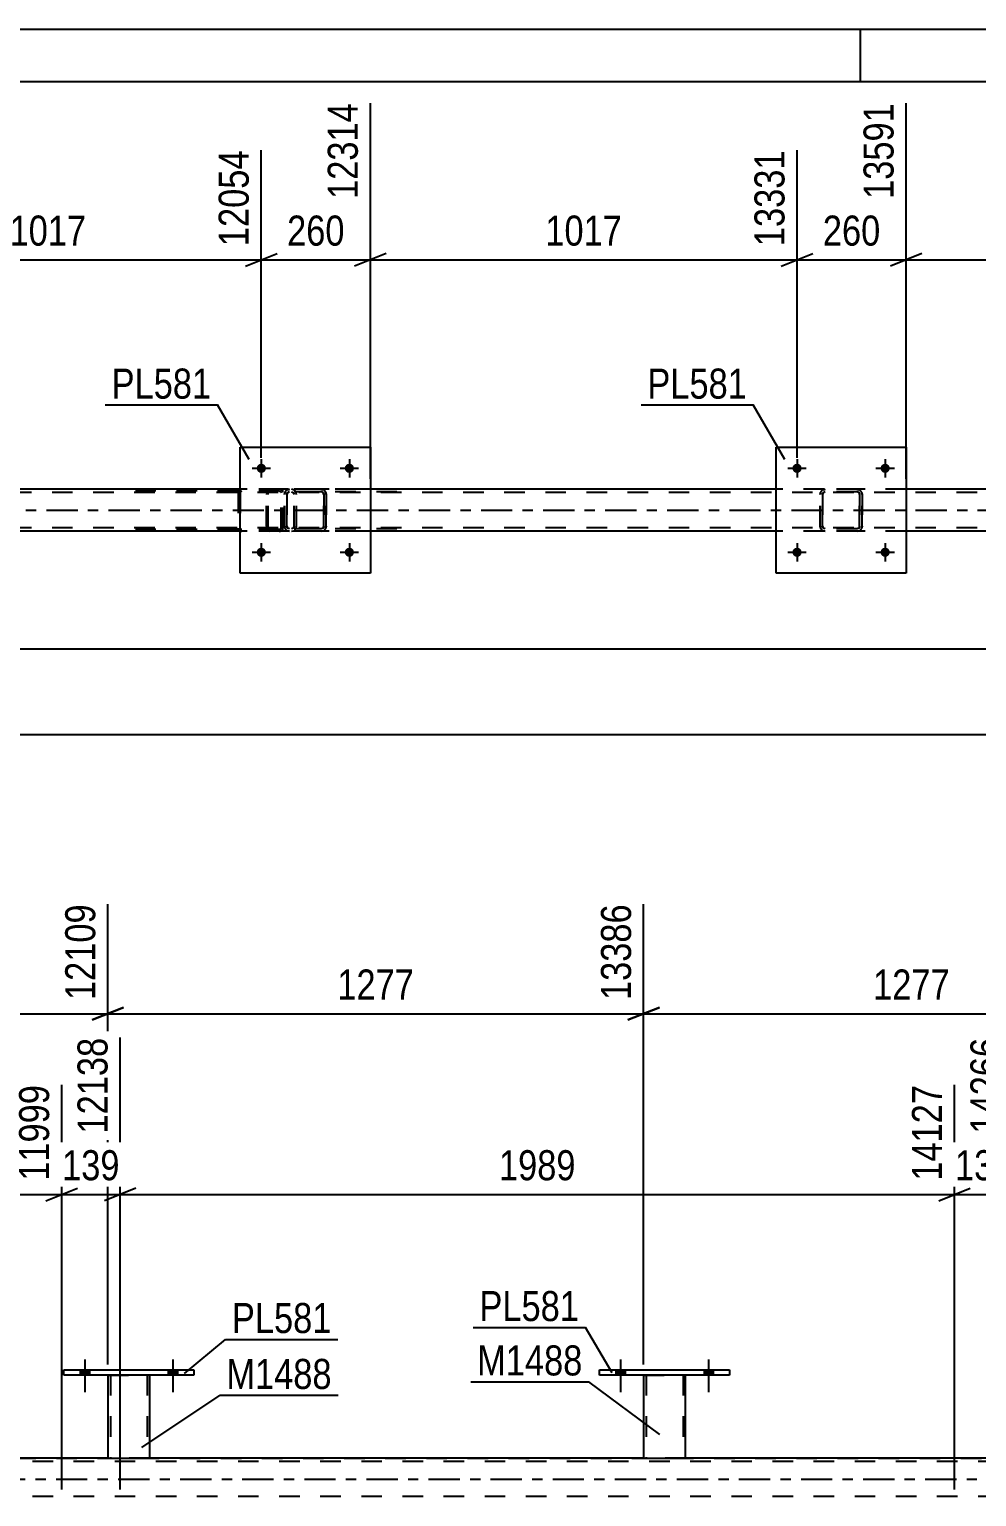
# Model space of a CAD drawing. Header units: millimetres. Extents: x 0 to 841, y 0 to 594.
# Drawn here: x 551.8 to 642.1, y 454.2 to 594 of the extents above; entities that cross this region are included whole.
import ezdxf

# ---------------------------------------------------------------- set-up
doc = ezdxf.new("R2010")
doc.units = ezdxf.units.MM
doc.linetypes.add('DXK_LINE_DOT2', pattern=[3.9198, 1.9599, -1.9599])
doc.linetypes.add('DXK_LINE_DOT3', pattern=[5.9187, 2.979, -0.9799, 0.9799, -0.9799])
doc.styles.add('Arial Narrow', font='ARIALN.TTF', dxfattribs={"height": 0.2})

# ---------------------------------------------------------------- blocks, each defined once
blk = doc.blocks.new('Unknown-814521909-1135')
at = {"color": 5, "linetype": 'Continuous'}
for p, q in [((841, 594), (0, 594)), ((631, 589), (631, 594)), ((836, 589), (5, 589))]:
    blk.add_line(p, q, dxfattribs=at)
blk = doc.blocks.new('Part-814521909-5015 - 4986')
at = {"color": 7, "linetype": 'DXK_LINE_DOT2'}
for p, q in [((755.79, 549.85), (91.73, 549.85)), ((584.27, 550.17), (571.87, 550.17)), ((635.35, 550.17), (622.95, 550.17)), ((755.79, 546.49), (91.73, 546.49)), ((584.27, 546.17), (571.87, 546.17)), ((635.35, 546.17), (622.95, 546.17))]:
    blk.add_line(p, q, dxfattribs=at)
at = {"color": 2, "linetype": 'Continuous'}
for p, q in [((571.87, 550.17), (533.19, 550.17)), ((622.95, 550.17), (584.27, 550.17)), ((674.03, 550.17), (635.35, 550.17)), ((571.87, 546.17), (533.19, 546.17)), ((622.95, 546.17), (584.27, 546.17)), ((674.03, 546.17), (635.35, 546.17))]:
    blk.add_line(p, q, dxfattribs=at)
at = {"color": 7, "linetype": 'DXK_LINE_DOT3'}
blk.add_line((91.73, 548.17), (755.79, 548.17), dxfattribs=at)
blk = doc.blocks.new('Bolt-814521909-5160 - 4986')
at = {"linetype": 'Continuous'}
for points in [[(625.39, 552.17, -1), (624.51, 552.17, -1)], [(633.79, 552.17, -1), (632.91, 552.17, -1)]]:
    blk.add_hatch(color=1, dxfattribs=at).paths.add_polyline_path(points)
at = {"color": 1, "linetype": 'Continuous'}
for p, q in [((624.95, 553.05), (624.95, 551.29)), ((633.35, 553.05), (633.35, 551.29)), ((624.07, 552.17), (625.83, 552.17)), ((632.47, 552.17), (634.23, 552.17))]:
    blk.add_line(p, q, dxfattribs=at)
blk = doc.blocks.new('Bolt-814521909-5163 - 4986')
at = {"linetype": 'Continuous'}
for points in [[(574.31, 544.17, -1), (573.43, 544.17, -1)], [(582.71, 544.17, -1), (581.83, 544.17, -1)]]:
    blk.add_hatch(color=1, dxfattribs=at).paths.add_polyline_path(points)
at = {"color": 1, "linetype": 'Continuous'}
for p, q in [((572.99, 544.17), (574.75, 544.17)), ((573.87, 545.05), (573.87, 543.29)), ((581.39, 544.17), (583.15, 544.17)), ((582.27, 545.05), (582.27, 543.29))]:
    blk.add_line(p, q, dxfattribs=at)
blk = doc.blocks.new('Part-814521909-5085 - 4986')
at = {"color": 7, "linetype": 'DXK_LINE_DOT2'}
for p, q in [((575.58, 550.17), (560.25, 550.17)), ((575.58, 550.01), (560.25, 550.01)), ((571.69, 549.97), (571.67, 549.85)), ((571.67, 549.85), (571.67, 546.49)), ((571.84, 549.85), (571.85, 549.91)), ((571.84, 549.85), (571.84, 546.49)), ((571.85, 549.91), (571.89, 549.96)), ((572.01, 550.17), (571.88, 550.14)), ((571.89, 549.96), (571.94, 549.99)), ((571.94, 549.99), (572.01, 550.01)), ((575.71, 550.14), (575.58, 550.17)), ((575.58, 550.01), (575.65, 549.99)), ((575.65, 549.99), (575.7, 549.96)), ((575.7, 549.96), (575.74, 549.91)), ((575.74, 549.91), (575.75, 549.85)), ((575.75, 546.49), (575.75, 549.85)), ((575.92, 549.85), (575.9, 549.97)), ((575.92, 546.49), (575.92, 549.85)), ((575.58, 546.33), (560.25, 546.33)), ((575.58, 546.17), (560.25, 546.17)), ((571.67, 546.49), (571.69, 546.36)), ((571.85, 546.43), (571.84, 546.49)), ((571.89, 546.37), (571.85, 546.43)), ((571.88, 546.19), (572.01, 546.17)), ((571.94, 546.34), (571.89, 546.37)), ((572.01, 546.33), (571.94, 546.34)), ((575.65, 546.34), (575.58, 546.33)), ((575.58, 546.17), (575.71, 546.19)), ((575.7, 546.37), (575.65, 546.34)), ((575.74, 546.43), (575.7, 546.37)), ((575.75, 546.49), (575.74, 546.43)), ((575.9, 546.36), (575.92, 546.49))]:
    blk.add_line(p, q, dxfattribs=at)
for centre, start, end in [((571.99, 549.83), 110.7583, 155.6801), ((575.6, 549.83), 24.3199, 69.2417), ((571.99, 546.5), 204.3199, 249.2417), ((575.6, 546.5), 290.7583, 335.6801)]:
    blk.add_arc(centre, 0.331, start, end, dxfattribs=at)
blk = doc.blocks.new('Part-814521909-5089 - 4986')
at = {"color": 7, "linetype": 'DXK_LINE_DOT2'}
for p, q in [((574.4, 549.87), (574.38, 549.69)), ((574.38, 546.65), (574.38, 549.69)), ((574.46, 550.03), (574.4, 549.87)), ((574.54, 550.13), (574.46, 550.03)), ((574.51, 549.69), (574.52, 549.78)), ((574.51, 546.65), (574.51, 549.69)), ((574.52, 549.78), (574.55, 549.86)), ((574.65, 550.17), (574.54, 550.13)), ((574.55, 549.86), (574.6, 549.91)), ((574.6, 549.91), (574.65, 549.93)), ((586.8, 550.17), (574.65, 550.17)), ((586.8, 549.93), (574.65, 549.93)), ((575.92, 549.93), (575.92, 550.17)), ((576.93, 550.13), (576.74, 550.17)), ((576.74, 549.93), (576.84, 549.91)), ((576.84, 549.91), (576.92, 549.86)), ((576.92, 549.86), (576.97, 549.78)), ((576.97, 549.78), (576.99, 549.69)), ((576.99, 546.65), (576.99, 549.69)), ((577.24, 549.69), (577.2, 549.87)), ((577.24, 546.65), (577.24, 549.69)), ((574.38, 546.65), (574.4, 546.46)), ((574.4, 546.46), (574.46, 546.31)), ((574.46, 546.31), (574.54, 546.2)), ((574.52, 546.55), (574.51, 546.65)), ((574.55, 546.48), (574.52, 546.55)), ((574.54, 546.2), (574.65, 546.17)), ((574.6, 546.42), (574.55, 546.48)), ((574.65, 546.41), (574.6, 546.42)), ((586.8, 546.41), (574.65, 546.41)), ((586.8, 546.17), (574.65, 546.17)), ((575.92, 546.17), (575.92, 546.41)), ((576.84, 546.42), (576.74, 546.41)), ((576.74, 546.17), (576.93, 546.2)), ((576.92, 546.48), (576.84, 546.42)), ((576.97, 546.55), (576.92, 546.48)), ((576.99, 546.65), (576.97, 546.55)), ((577.2, 546.46), (577.24, 546.65))]:
    blk.add_line(p, q, dxfattribs=at)
for centre, start, end in [((576.75, 549.67), 23.8494, 68.8059), ((576.75, 546.66), 291.1941, 336.1506)]:
    blk.add_arc(centre, 0.492, start, end, dxfattribs=at)
blk = doc.blocks.new('Part-814521909-5120 - 4986')
at = {"color": 7, "linetype": 'DXK_LINE_DOT2'}
for p, q in [((576.07, 549.69), (576.11, 549.87)), ((576.11, 549.87), (576.07, 549.69)), ((576.07, 546.65), (576.07, 549.69)), ((576.07, 549.69), (576.07, 549.69)), ((576.07, 546.65), (576.07, 549.69)), ((576.31, 549.69), (576.33, 549.78)), ((576.33, 549.78), (576.31, 549.69)), ((576.31, 546.65), (576.31, 549.69)), ((576.31, 549.69), (576.31, 549.69)), ((576.31, 549.69), (576.31, 546.65)), ((576.33, 549.78), (576.38, 549.86)), ((576.38, 549.86), (576.33, 549.78)), ((576.37, 550.13), (576.55, 550.17)), ((576.55, 550.17), (576.37, 550.13)), ((576.38, 549.86), (576.46, 549.91)), ((576.55, 549.93), (576.46, 549.91)), ((579.59, 550.17), (576.55, 550.17)), ((579.59, 549.93), (576.55, 549.93)), ((579.59, 550.17), (579.77, 550.13)), ((579.77, 550.13), (579.59, 550.17)), ((579.68, 549.91), (579.59, 549.93)), ((579.76, 549.86), (579.68, 549.91)), ((579.76, 549.86), (579.81, 549.78)), ((579.81, 549.78), (579.76, 549.86)), ((579.81, 549.78), (579.83, 549.69)), ((579.83, 549.69), (579.81, 549.78)), ((579.83, 546.65), (579.83, 549.69)), ((579.83, 549.69), (579.83, 549.69)), ((579.83, 549.69), (579.83, 546.65)), ((580.03, 549.87), (580.07, 549.69)), ((580.07, 549.69), (580.03, 549.87)), ((580.07, 546.65), (580.07, 549.69)), ((580.07, 549.69), (580.07, 549.69)), ((580.07, 549.69), (580.07, 546.65)), ((576.07, 546.65), (576.07, 546.65)), ((576.11, 546.46), (576.07, 546.65)), ((576.07, 546.65), (576.11, 546.46)), ((576.31, 546.65), (576.31, 546.65)), ((576.33, 546.55), (576.31, 546.65)), ((576.31, 546.65), (576.33, 546.55)), ((576.38, 546.48), (576.33, 546.55)), ((576.33, 546.55), (576.38, 546.48)), ((576.55, 546.17), (576.37, 546.2)), ((576.37, 546.2), (576.55, 546.17)), ((576.46, 546.42), (576.38, 546.48)), ((576.55, 546.41), (576.46, 546.42)), ((579.59, 546.41), (576.55, 546.41)), ((579.59, 546.17), (576.55, 546.17)), ((579.68, 546.42), (579.59, 546.41)), ((579.77, 546.2), (579.59, 546.17)), ((579.59, 546.17), (579.77, 546.2)), ((579.76, 546.48), (579.68, 546.42)), ((579.81, 546.55), (579.76, 546.48)), ((579.76, 546.48), (579.81, 546.55)), ((579.83, 546.65), (579.81, 546.55)), ((579.81, 546.55), (579.83, 546.65)), ((579.83, 546.65), (579.83, 546.65)), ((580.07, 546.65), (580.03, 546.46)), ((580.03, 546.46), (580.07, 546.65)), ((580.07, 546.65), (580.07, 546.65))]:
    blk.add_line(p, q, dxfattribs=at)
at = {"color": 7, "linetype": 'DXK_LINE_DOT3'}
blk.add_line((578.07, 548.17), (578.07, 548.17), dxfattribs=at)
at = {"color": 7, "linetype": 'DXK_LINE_DOT2'}
for centre, start, end in [((576.55, 549.69), 112.5, 157.5), ((576.55, 549.69), 112.5, 157.5), ((579.59, 549.69), 22.5, 67.5), ((579.59, 549.69), 22.5, 67.5), ((576.55, 546.65), 202.5, 247.5), ((576.55, 546.65), 202.5, 247.5), ((579.59, 546.65), 292.5, 337.5), ((579.59, 546.65), 292.5, 337.5)]:
    blk.add_arc(centre, 0.48, start, end, dxfattribs=at)
blk = doc.blocks.new('Bolt-814521909-5161 - 4986')
at = {"linetype": 'Continuous'}
for points in [[(625.39, 544.17, -1), (624.51, 544.17, -1)], [(633.79, 544.17, -1), (632.91, 544.17, -1)]]:
    blk.add_hatch(color=1, dxfattribs=at).paths.add_polyline_path(points)
at = {"color": 1, "linetype": 'Continuous'}
for p, q in [((624.07, 544.17), (625.83, 544.17)), ((624.95, 545.05), (624.95, 543.29)), ((632.47, 544.17), (634.23, 544.17)), ((633.35, 545.05), (633.35, 543.29))]:
    blk.add_line(p, q, dxfattribs=at)
blk = doc.blocks.new('Part-814521909-5113 - 4986')
at = {"color": 2, "linetype": 'Continuous'}
for p, q in [((622.95, 542.17), (622.95, 554.17)), ((622.95, 554.17), (635.35, 554.17)), ((635.35, 554.17), (635.35, 542.17)), ((635.35, 542.17), (622.95, 542.17))]:
    blk.add_line(p, q, dxfattribs=at)
blk = doc.blocks.new('Part-814521909-5114 - 4986')
at = {"color": 7, "linetype": 'DXK_LINE_DOT2'}
for p, q in [((627.15, 549.69), (627.19, 549.87)), ((627.19, 549.87), (627.15, 549.69)), ((627.15, 546.65), (627.15, 549.69)), ((627.15, 549.69), (627.15, 549.69)), ((627.15, 546.65), (627.15, 549.69)), ((627.39, 549.69), (627.41, 549.78)), ((627.41, 549.78), (627.39, 549.69)), ((627.39, 546.65), (627.39, 549.69)), ((627.39, 549.69), (627.39, 549.69)), ((627.39, 549.69), (627.39, 546.65)), ((627.41, 549.78), (627.46, 549.86)), ((627.46, 549.86), (627.41, 549.78)), ((627.45, 550.13), (627.63, 550.17)), ((627.63, 550.17), (627.45, 550.13)), ((627.46, 549.86), (627.54, 549.91)), ((627.63, 549.93), (627.54, 549.91)), ((630.67, 550.17), (627.63, 550.17)), ((630.67, 549.93), (627.63, 549.93)), ((630.67, 550.17), (630.85, 550.13)), ((630.85, 550.13), (630.67, 550.17)), ((630.76, 549.91), (630.67, 549.93)), ((630.84, 549.86), (630.76, 549.91)), ((630.84, 549.86), (630.89, 549.78)), ((630.89, 549.78), (630.84, 549.86)), ((630.89, 549.78), (630.91, 549.69)), ((630.91, 549.69), (630.89, 549.78)), ((630.91, 546.65), (630.91, 549.69)), ((630.91, 549.69), (630.91, 549.69)), ((630.91, 549.69), (630.91, 546.65)), ((631.11, 549.87), (631.15, 549.69)), ((631.15, 549.69), (631.11, 549.87)), ((631.15, 546.65), (631.15, 549.69)), ((631.15, 549.69), (631.15, 549.69)), ((631.15, 549.69), (631.15, 546.65)), ((627.15, 546.65), (627.15, 546.65)), ((627.19, 546.46), (627.15, 546.65)), ((627.15, 546.65), (627.19, 546.46)), ((627.39, 546.65), (627.39, 546.65)), ((627.41, 546.55), (627.39, 546.65)), ((627.39, 546.65), (627.41, 546.55)), ((627.46, 546.48), (627.41, 546.55)), ((627.41, 546.55), (627.46, 546.48)), ((627.63, 546.17), (627.45, 546.2)), ((627.45, 546.2), (627.63, 546.17)), ((627.54, 546.42), (627.46, 546.48)), ((627.63, 546.41), (627.54, 546.42)), ((630.67, 546.41), (627.63, 546.41)), ((630.67, 546.17), (627.63, 546.17)), ((630.76, 546.42), (630.67, 546.41)), ((630.85, 546.2), (630.67, 546.17)), ((630.67, 546.17), (630.85, 546.2)), ((630.84, 546.48), (630.76, 546.42)), ((630.89, 546.55), (630.84, 546.48)), ((630.84, 546.48), (630.89, 546.55)), ((630.91, 546.65), (630.89, 546.55)), ((630.89, 546.55), (630.91, 546.65)), ((630.91, 546.65), (630.91, 546.65)), ((631.15, 546.65), (631.11, 546.46)), ((631.11, 546.46), (631.15, 546.65)), ((631.15, 546.65), (631.15, 546.65))]:
    blk.add_line(p, q, dxfattribs=at)
at = {"color": 7, "linetype": 'DXK_LINE_DOT3'}
blk.add_line((629.15, 548.17), (629.15, 548.17), dxfattribs=at)
at = {"color": 7, "linetype": 'DXK_LINE_DOT2'}
for centre, start, end in [((627.63, 549.69), 112.5, 157.5), ((627.63, 549.69), 112.5, 157.5), ((630.67, 549.69), 22.5, 67.5), ((630.67, 549.69), 22.5, 67.5), ((627.63, 546.65), 202.5, 247.5), ((627.63, 546.65), 202.5, 247.5), ((630.67, 546.65), 292.5, 337.5), ((630.67, 546.65), 292.5, 337.5)]:
    blk.add_arc(centre, 0.48, start, end, dxfattribs=at)
blk = doc.blocks.new('Bolt-814521909-5162 - 4986')
at = {"linetype": 'Continuous'}
for points in [[(574.31, 552.17, -1), (573.43, 552.17, -1)], [(582.71, 552.17, -1), (581.83, 552.17, -1)]]:
    blk.add_hatch(color=1, dxfattribs=at).paths.add_polyline_path(points)
at = {"color": 1, "linetype": 'Continuous'}
for p, q in [((573.87, 553.05), (573.87, 551.29)), ((582.27, 553.05), (582.27, 551.29)), ((572.99, 552.17), (574.75, 552.17)), ((581.39, 552.17), (583.15, 552.17))]:
    blk.add_line(p, q, dxfattribs=at)
blk = doc.blocks.new('Part-814521909-5119 - 4986')
at = {"color": 2, "linetype": 'Continuous'}
for p, q in [((571.87, 542.17), (571.87, 554.17)), ((571.87, 554.17), (584.27, 554.17)), ((584.27, 554.17), (584.27, 542.17)), ((584.27, 542.17), (571.87, 542.17))]:
    blk.add_line(p, q, dxfattribs=at)
blk = doc.blocks.new('Bolt-814521909-3288 - 3269')
at = {"linetype": 'Continuous'}
for points in [[(607.68, 465.77), (608.56, 465.77), (608.56, 466.25), (607.68, 466.25)], [(616.08, 465.77), (616.96, 465.77), (616.96, 466.25), (616.08, 466.25)]]:
    blk.add_hatch(color=1, dxfattribs=at).paths.add_polyline_path(points)
at = {"color": 1, "linetype": 'Continuous'}
for p, q in [((608.12, 467.25), (608.12, 464.13)), ((616.52, 467.25), (616.52, 464.13)), ((607.68, 466.25), (607.68, 465.77)), ((608.56, 466.25), (608.56, 465.77)), ((616.08, 466.25), (616.08, 465.77)), ((616.96, 466.25), (616.96, 465.77))]:
    blk.add_line(p, q, dxfattribs=at)
blk = doc.blocks.new('Bolt-814521909-3289 - 3269')
at = {"linetype": 'Continuous'}
for points in [[(607.68, 465.77), (608.56, 465.77), (608.56, 466.25), (607.68, 466.25)], [(616.08, 465.77), (616.96, 465.77), (616.96, 466.25), (616.08, 466.25)]]:
    blk.add_hatch(color=1, dxfattribs=at).paths.add_polyline_path(points)
at = {"color": 1, "linetype": 'Continuous'}
for p, q in [((608.12, 467.25), (608.12, 464.13)), ((616.52, 467.25), (616.52, 464.13)), ((607.68, 466.25), (607.68, 465.77)), ((608.56, 466.25), (608.56, 465.77)), ((616.08, 466.25), (616.08, 465.77)), ((616.96, 466.25), (616.96, 465.77))]:
    blk.add_line(p, q, dxfattribs=at)
blk = doc.blocks.new('Bolt-814521909-3290 - 3269')
at = {"linetype": 'Continuous'}
for points in [[(556.6, 465.77), (557.48, 465.77), (557.48, 466.25), (556.6, 466.25)], [(565, 465.77), (565.88, 465.77), (565.88, 466.25), (565, 466.25)]]:
    blk.add_hatch(color=1, dxfattribs=at).paths.add_polyline_path(points)
at = {"color": 1, "linetype": 'Continuous'}
for p, q in [((557.04, 467.25), (557.04, 464.13)), ((565.44, 467.25), (565.44, 464.13)), ((556.6, 466.25), (556.6, 465.77)), ((557.48, 466.25), (557.48, 465.77)), ((565, 466.25), (565, 465.77)), ((565.88, 466.25), (565.88, 465.77))]:
    blk.add_line(p, q, dxfattribs=at)
blk = doc.blocks.new('Bolt-814521909-3291 - 3269')
at = {"linetype": 'Continuous'}
for points in [[(556.6, 465.77), (557.48, 465.77), (557.48, 466.25), (556.6, 466.25)], [(565, 465.77), (565.88, 465.77), (565.88, 466.25), (565, 466.25)]]:
    blk.add_hatch(color=1, dxfattribs=at).paths.add_polyline_path(points)
at = {"color": 1, "linetype": 'Continuous'}
for p, q in [((557.04, 467.25), (557.04, 464.13)), ((565.44, 467.25), (565.44, 464.13)), ((556.6, 466.25), (556.6, 465.77)), ((557.48, 466.25), (557.48, 465.77)), ((565, 466.25), (565, 465.77)), ((565.88, 466.25), (565.88, 465.77))]:
    blk.add_line(p, q, dxfattribs=at)
blk = doc.blocks.new('Part-814521909-3419 - 3269')
at = {"color": 2, "linetype": 'Continuous'}
for p, q in [((606.12, 466.25), (618.52, 466.25)), ((606.12, 465.77), (606.12, 466.25)), ((618.52, 465.77), (606.12, 465.77)), ((618.52, 466.25), (618.52, 465.77))]:
    blk.add_line(p, q, dxfattribs=at)
blk = doc.blocks.new('Part-814521909-3424 - 3269')
at = {"color": 2, "linetype": 'Continuous'}
for p, q in [((610.32, 465.77), (610.32, 457.86)), ((614.32, 457.86), (614.32, 465.77)), ((610.32, 457.86), (614.32, 457.86))]:
    blk.add_line(p, q, dxfattribs=at)
at = {"color": 7, "linetype": 'DXK_LINE_DOT2'}
for p, q in [((610.32, 465.77), (614.32, 465.77)), ((610.32, 465.77), (610.32, 465.77)), ((610.32, 465.77), (610.32, 465.77)), ((610.56, 465.77), (610.56, 457.86)), ((614.08, 465.77), (614.08, 457.86)), ((614.32, 465.77), (614.32, 465.77)), ((614.32, 465.77), (614.32, 465.77)), ((614.02, 457.86), (614.06, 457.86)), ((614.02, 457.86), (614.06, 457.86)), ((614.06, 457.86), (614.08, 457.86)), ((614.06, 457.86), (614.08, 457.86))]:
    blk.add_line(p, q, dxfattribs=at)
blk = doc.blocks.new('Part-814521909-3429 - 3269')
at = {"color": 2, "linetype": 'Continuous'}
for p, q in [((555.04, 466.25), (567.44, 466.25)), ((555.04, 465.77), (555.04, 466.25)), ((567.44, 465.77), (555.04, 465.77)), ((567.44, 466.25), (567.44, 465.77))]:
    blk.add_line(p, q, dxfattribs=at)
blk = doc.blocks.new('Part-814521909-3434 - 3269')
at = {"color": 2, "linetype": 'Continuous'}
for p, q in [((559.24, 465.77), (559.24, 457.86)), ((563.24, 457.86), (563.24, 465.77)), ((559.24, 457.86), (563.24, 457.86))]:
    blk.add_line(p, q, dxfattribs=at)
at = {"color": 7, "linetype": 'DXK_LINE_DOT2'}
for p, q in [((559.24, 465.77), (563.24, 465.77)), ((559.24, 465.77), (559.24, 465.77)), ((559.24, 465.77), (559.24, 465.77)), ((559.48, 465.77), (559.48, 457.86)), ((563, 465.77), (563, 457.86)), ((563.24, 465.77), (563.24, 465.77)), ((563.24, 465.77), (563.24, 465.77)), ((562.94, 457.86), (562.98, 457.86)), ((562.94, 457.86), (562.98, 457.86)), ((562.98, 457.86), (563, 457.86)), ((562.98, 457.86), (563, 457.86))]:
    blk.add_line(p, q, dxfattribs=at)
blk = doc.blocks.new('Part-814521909-3675 - 3269')
at = {"color": 7, "linetype": 'DXK_LINE_DOT2'}
for p, q in [((781.36, 457.54), (74.89, 457.54)), ((150.59, 457.86), (781.36, 457.86)), ((563.24, 457.86), (559.24, 457.86)), ((614.32, 457.86), (610.32, 457.86)), ((781.36, 454.18), (74.89, 454.18))]:
    blk.add_line(p, q, dxfattribs=at)
at = {"color": 2, "linetype": 'Continuous'}
for p, q in [((559.24, 457.86), (512.16, 457.86)), ((610.32, 457.86), (563.24, 457.86)), ((661.4, 457.86), (614.32, 457.86))]:
    blk.add_line(p, q, dxfattribs=at)
at = {"color": 7, "linetype": 'DXK_LINE_DOT3'}
blk.add_line((74.89, 455.86), (781.36, 455.86), dxfattribs=at)
blk = doc.blocks.new('StraightDimension-814521909-5855 - 4986')
at = {"color": 7, "linetype": 'Continuous'}
blk.add_line((91.09, 526.82), (798.35, 526.82), dxfattribs=at)
blk = doc.blocks.new('StraightDimension-814521909-5287 - 4986')
at = {"color": 7, "linetype": 'Continuous'}
blk.add_line((91.73, 534.97), (797.71, 534.97), dxfattribs=at)
blk = doc.blocks.new('StraightDimension-814521909-5647 - 4986')
at = {"color": 7, "linetype": 'Continuous'}
for p, q in [((533.19, 551.17), (533.19, 586.98)), ((573.87, 553.17), (573.87, 582.48)), ((534.69, 572.64), (531.69, 571.44)), ((533.19, 572.04), (573.87, 572.04)), ((572.37, 571.44), (575.37, 572.64))]:
    blk.add_line(p, q, dxfattribs=at)
at = {"color": 0}
blk.add_wipeout([(557.79, 572.79), (557.79, 576.99), (549.27, 576.99), (549.27, 572.79)], dxfattribs=at)
at = {"color": 3, "style": 'Arial Narrow'}
blk.add_text('1017', height=2.863, dxfattribs=at).set_placement((549.87, 573.39))
at = {"color": 0, "linetype": 'Continuous'}
blk.add_wipeout([(573.27, 583.08), (569.07, 583.08), (569.07, 572.74), (573.27, 572.74)], dxfattribs=at)
at = {"color": 3, "linetype": 'Continuous', "style": 'Arial Narrow'}
blk.add_text('12054', height=2.863, rotation=90.0002, dxfattribs=at).set_placement((572.67, 573.34))
blk = doc.blocks.new('StraightDimension-814521909-5667 - 4986')
at = {"color": 7, "linetype": 'Continuous'}
for p, q in [((584.27, 551.17), (584.27, 586.98)), ((573.87, 553.17), (573.87, 582.48)), ((572.37, 571.44), (575.37, 572.64)), ((573.87, 572.04), (584.27, 572.04)), ((585.77, 572.64), (582.77, 571.44))]:
    blk.add_line(p, q, dxfattribs=at)
at = {"color": 0}
blk.add_wipeout([(582.41, 572.79), (582.41, 576.99), (575.73, 576.99), (575.73, 572.79)], dxfattribs=at)
at = {"color": 3, "style": 'Arial Narrow'}
blk.add_text('260', height=2.863, dxfattribs=at).set_placement((576.33, 573.39))
at = {"color": 0, "linetype": 'Continuous'}
blk.add_wipeout([(583.67, 587.58), (579.47, 587.58), (579.47, 577.24), (583.67, 577.24)], dxfattribs=at)
at = {"color": 3, "linetype": 'Continuous', "style": 'Arial Narrow'}
blk.add_text('12314', height=2.863, rotation=90.0002, dxfattribs=at).set_placement((583.07, 577.84))
blk = doc.blocks.new('StraightDimension-814521909-5687 - 4986')
at = {"color": 7, "linetype": 'Continuous'}
for p, q in [((584.27, 551.17), (584.27, 586.98)), ((624.95, 553.17), (624.95, 582.48)), ((585.77, 572.64), (582.77, 571.44)), ((584.27, 572.04), (624.95, 572.04)), ((623.45, 571.44), (626.45, 572.64))]:
    blk.add_line(p, q, dxfattribs=at)
at = {"color": 0}
blk.add_wipeout([(608.87, 572.79), (608.87, 576.99), (600.35, 576.99), (600.35, 572.79)], dxfattribs=at)
at = {"color": 3, "style": 'Arial Narrow'}
blk.add_text('1017', height=2.863, dxfattribs=at).set_placement((600.95, 573.39))
at = {"color": 0, "linetype": 'Continuous'}
blk.add_wipeout([(624.35, 583.08), (620.15, 583.08), (620.15, 572.74), (624.35, 572.74)], dxfattribs=at)
at = {"color": 3, "linetype": 'Continuous', "style": 'Arial Narrow'}
blk.add_text('13331', height=2.863, rotation=90.0002, dxfattribs=at).set_placement((623.75, 573.34))
blk = doc.blocks.new('StraightDimension-814521909-5707 - 4986')
at = {"color": 7, "linetype": 'Continuous'}
for p, q in [((635.35, 551.17), (635.35, 586.98)), ((624.95, 553.17), (624.95, 582.48)), ((623.45, 571.44), (626.45, 572.64)), ((624.95, 572.04), (635.35, 572.04)), ((636.85, 572.64), (633.85, 571.44))]:
    blk.add_line(p, q, dxfattribs=at)
at = {"color": 0}
blk.add_wipeout([(633.49, 572.79), (633.49, 576.99), (626.81, 576.99), (626.81, 572.79)], dxfattribs=at)
at = {"color": 3, "style": 'Arial Narrow'}
blk.add_text('260', height=2.863, dxfattribs=at).set_placement((627.41, 573.39))
at = {"color": 0, "linetype": 'Continuous'}
blk.add_wipeout([(634.75, 587.58), (630.55, 587.58), (630.55, 577.24), (634.75, 577.24)], dxfattribs=at)
at = {"color": 3, "linetype": 'Continuous', "style": 'Arial Narrow'}
blk.add_text('13591', height=2.863, rotation=90.0002, dxfattribs=at).set_placement((634.15, 577.84))
blk = doc.blocks.new('StraightDimension-814521909-5727 - 4986')
at = {"color": 7, "linetype": 'Continuous'}
for p, q in [((635.35, 551.17), (635.35, 586.98)), ((676.03, 553.17), (676.03, 582.48)), ((636.85, 572.64), (633.85, 571.44)), ((635.35, 572.04), (676.03, 572.04)), ((674.53, 571.44), (677.53, 572.64))]:
    blk.add_line(p, q, dxfattribs=at)
at = {"color": 0}
blk.add_wipeout([(659.95, 572.79), (659.95, 576.99), (651.44, 576.99), (651.44, 572.79)], dxfattribs=at)
at = {"color": 3, "style": 'Arial Narrow'}
blk.add_text('1017', height=2.863, dxfattribs=at).set_placement((652.04, 573.39))
at = {"color": 0, "linetype": 'Continuous'}
blk.add_wipeout([(675.43, 583.08), (671.23, 583.08), (671.23, 572.74), (675.43, 572.74)], dxfattribs=at)
at = {"color": 3, "linetype": 'Continuous', "style": 'Arial Narrow'}
blk.add_text('14608', height=2.863, rotation=90.0002, dxfattribs=at).set_placement((674.83, 573.34))
blk = doc.blocks.new('StraightDimension-814521909-4659 - 3269')
at = {"color": 7, "linetype": 'Continuous'}
for p, q in [((560.41, 454.86), (560.41, 497.92)), ((639.97, 454.86), (639.97, 493.42)), ((561.91, 483.58), (558.91, 482.38)), ((560.41, 482.98), (639.97, 482.98)), ((638.47, 482.38), (641.47, 483.58))]:
    blk.add_line(p, q, dxfattribs=at)
at = {"color": 0}
blk.add_wipeout([(604.45, 483.73), (604.45, 487.93), (595.93, 487.93), (595.93, 483.73)], dxfattribs=at)
at = {"color": 3, "style": 'Arial Narrow'}
blk.add_text('1989', height=2.863, dxfattribs=at).set_placement((596.53, 484.33))
at = {"color": 0, "linetype": 'Continuous'}
blk.add_wipeout([(639.37, 494.02), (635.17, 494.02), (635.17, 483.68), (639.37, 483.68)], dxfattribs=at)
at = {"color": 3, "linetype": 'Continuous', "style": 'Arial Narrow'}
blk.add_text('14127', height=2.863, rotation=90.0002, dxfattribs=at).set_placement((638.77, 484.28))
blk = doc.blocks.new('StraightDimension-814521909-4085 - 3269')
at = {"color": 7, "linetype": 'Continuous'}
for p, q in [((508.16, 466.77), (508.16, 510.64)), ((559.24, 466.77), (559.24, 510.64)), ((509.66, 500.8), (506.66, 499.6)), ((557.74, 499.6), (560.74, 500.8)), ((508.16, 500.2), (559.24, 500.2))]:
    blk.add_line(p, q, dxfattribs=at)
at = {"color": 0}
blk.add_wipeout([(537.95, 500.95), (537.95, 505.15), (529.44, 505.15), (529.44, 500.95)], dxfattribs=at)
at = {"color": 3, "style": 'Arial Narrow'}
blk.add_text('1277', height=2.863, dxfattribs=at).set_placement((530.04, 501.55))
at = {"color": 0, "linetype": 'Continuous'}
blk.add_wipeout([(558.64, 511.24), (554.44, 511.24), (554.44, 500.9), (558.64, 500.9)], dxfattribs=at)
at = {"color": 3, "linetype": 'Continuous', "style": 'Arial Narrow'}
blk.add_text('12109', height=2.863, rotation=90.0002, dxfattribs=at).set_placement((558.04, 501.5))
blk = doc.blocks.new('StraightDimension-814521909-4095 - 3269')
at = {"color": 7, "linetype": 'Continuous'}
for p, q in [((559.24, 466.77), (559.24, 510.64)), ((610.32, 466.77), (610.32, 510.64)), ((560.74, 500.8), (557.74, 499.6)), ((608.82, 499.6), (611.82, 500.8)), ((559.24, 500.2), (610.32, 500.2))]:
    blk.add_line(p, q, dxfattribs=at)
at = {"color": 0}
blk.add_wipeout([(589.03, 500.95), (589.03, 505.15), (580.52, 505.15), (580.52, 500.95)], dxfattribs=at)
at = {"color": 3, "style": 'Arial Narrow'}
blk.add_text('1277', height=2.863, dxfattribs=at).set_placement((581.12, 501.55))
at = {"color": 0, "linetype": 'Continuous'}
blk.add_wipeout([(609.72, 511.24), (605.52, 511.24), (605.52, 500.9), (609.72, 500.9)], dxfattribs=at)
at = {"color": 3, "linetype": 'Continuous', "style": 'Arial Narrow'}
blk.add_text('13386', height=2.863, rotation=90.0002, dxfattribs=at).set_placement((609.12, 501.5))
blk = doc.blocks.new('StraightDimension-814521909-4105 - 3269')
at = {"color": 7, "linetype": 'Continuous'}
for p, q in [((610.32, 466.77), (610.32, 510.64)), ((661.4, 466.77), (661.4, 510.64)), ((611.82, 500.8), (608.82, 499.6)), ((659.9, 499.6), (662.9, 500.8)), ((610.32, 500.2), (661.4, 500.2))]:
    blk.add_line(p, q, dxfattribs=at)
at = {"color": 0}
blk.add_wipeout([(640.12, 500.95), (640.12, 505.15), (631.6, 505.15), (631.6, 500.95)], dxfattribs=at)
at = {"color": 3, "style": 'Arial Narrow'}
blk.add_text('1277', height=2.863, dxfattribs=at).set_placement((632.2, 501.55))
at = {"color": 0, "linetype": 'Continuous'}
blk.add_wipeout([(660.8, 511.24), (656.6, 511.24), (656.6, 500.9), (660.8, 500.9)], dxfattribs=at)
at = {"color": 3, "linetype": 'Continuous', "style": 'Arial Narrow'}
blk.add_text('14663', height=2.863, rotation=90.0002, dxfattribs=at).set_placement((660.2, 501.5))
blk = doc.blocks.new('StraightDimension-814521909-4697 - 3269')
at = {"color": 7, "linetype": 'Continuous'}
for p, q in [((475.28, 454.86), (475.28, 497.92)), ((554.84, 454.86), (554.84, 493.42)), ((476.78, 483.58), (473.78, 482.38)), ((475.28, 482.98), (554.84, 482.98)), ((553.34, 482.38), (556.34, 483.58))]:
    blk.add_line(p, q, dxfattribs=at)
at = {"color": 0}
blk.add_wipeout([(519.31, 483.73), (519.31, 487.93), (510.8, 487.93), (510.8, 483.73)], dxfattribs=at)
at = {"color": 3, "style": 'Arial Narrow'}
blk.add_text('1989', height=2.863, dxfattribs=at).set_placement((511.4, 484.33))
at = {"color": 0, "linetype": 'Continuous'}
blk.add_wipeout([(554.24, 494.02), (550.04, 494.02), (550.04, 483.68), (554.24, 483.68)], dxfattribs=at)
at = {"color": 3, "linetype": 'Continuous', "style": 'Arial Narrow'}
blk.add_text('11999', height=2.863, rotation=90.0002, dxfattribs=at).set_placement((553.64, 484.28))
blk = doc.blocks.new('StraightDimension-814521909-4640 - 3269')
at = {"color": 7, "linetype": 'Continuous'}
for p, q in [((645.54, 454.86), (645.54, 497.92)), ((639.97, 454.86), (639.97, 493.42)), ((638.47, 482.38), (641.47, 483.58)), ((639.97, 482.98), (645.54, 482.98)), ((647.04, 483.58), (644.04, 482.38))]:
    blk.add_line(p, q, dxfattribs=at)
at = {"color": 0}
blk.add_wipeout([(646.1, 483.73), (646.1, 487.93), (639.41, 487.93), (639.41, 483.73)], dxfattribs=at)
at = {"color": 3, "style": 'Arial Narrow'}
blk.add_text('139', height=2.863, dxfattribs=at).set_placement((640.01, 484.33))
at = {"color": 0, "linetype": 'Continuous'}
blk.add_wipeout([(644.94, 498.52), (640.74, 498.52), (640.74, 488.18), (644.94, 488.18)], dxfattribs=at)
at = {"color": 3, "linetype": 'Continuous', "style": 'Arial Narrow'}
blk.add_text('14266', height=2.863, rotation=90.0002, dxfattribs=at).set_placement((644.34, 488.78))
blk = doc.blocks.new('StraightDimension-814521909-4678 - 3269')
at = {"color": 7, "linetype": 'Continuous'}
for p, q in [((560.41, 454.86), (560.41, 497.92)), ((554.84, 454.86), (554.84, 493.42)), ((553.34, 482.38), (556.34, 483.58)), ((554.84, 482.98), (560.41, 482.98)), ((561.91, 483.58), (558.91, 482.38))]:
    blk.add_line(p, q, dxfattribs=at)
at = {"color": 0}
blk.add_wipeout([(560.96, 483.73), (560.96, 487.93), (554.28, 487.93), (554.28, 483.73)], dxfattribs=at)
at = {"color": 3, "style": 'Arial Narrow'}
blk.add_text('139', height=2.863, dxfattribs=at).set_placement((554.88, 484.33))
at = {"color": 0, "linetype": 'Continuous'}
blk.add_wipeout([(559.81, 498.52), (555.61, 498.52), (555.61, 488.18), (559.81, 488.18)], dxfattribs=at)
at = {"color": 3, "linetype": 'Continuous', "style": 'Arial Narrow'}
blk.add_text('12138', height=2.863, rotation=90.0002, dxfattribs=at).set_placement((559.21, 488.78))
blk = doc.blocks.new('Mark-814521909-5109 - 4986')
at = {"color": 0}
blk.add_wipeout([(620.18, 558.81), (620.18, 561.81), (610.68, 561.81), (610.68, 558.81)], dxfattribs=at)
blk.add_wipeout([(620.18, 558.81), (620.18, 561.81), (610.68, 561.81), (610.68, 558.81)], dxfattribs=at)
at = {"color": 30, "linetype": 'Continuous'}
for p in [(610.08, 558.21), (623.78, 553.02)]:
    blk.add_line(p, (620.78, 558.21), dxfattribs=at)
at = {"color": 3, "style": 'Arial Narrow'}
blk.add_text('PL581', height=2.863, dxfattribs=at).set_placement((610.68, 558.81))
blk = doc.blocks.new('Mark-814521909-5115 - 4986')
at = {"color": 0}
blk.add_wipeout([(569.1, 558.81), (569.1, 561.81), (559.6, 561.81), (559.6, 558.81)], dxfattribs=at)
blk.add_wipeout([(569.1, 558.81), (569.1, 561.81), (559.6, 561.81), (559.6, 558.81)], dxfattribs=at)
at = {"color": 30, "linetype": 'Continuous'}
for p in [(559, 558.21), (572.7, 553.02)]:
    blk.add_line(p, (569.7, 558.21), dxfattribs=at)
at = {"color": 3, "style": 'Arial Narrow'}
blk.add_text('PL581', height=2.863, dxfattribs=at).set_placement((559.6, 558.81))
blk = doc.blocks.new('Mark-814521909-3415 - 3269')
at = {"color": 0}
blk.add_wipeout([(604.17, 470.91), (604.17, 473.91), (594.67, 473.91), (594.67, 470.91)], dxfattribs=at)
blk.add_wipeout([(604.17, 470.91), (604.17, 473.91), (594.67, 473.91), (594.67, 470.91)], dxfattribs=at)
at = {"color": 30, "linetype": 'Continuous'}
for p in [(594.07, 470.31), (607.31, 465.99)]:
    blk.add_line(p, (604.77, 470.31), dxfattribs=at)
at = {"color": 3, "style": 'Arial Narrow'}
blk.add_text('PL581', height=2.863, dxfattribs=at).set_placement((594.67, 470.91))
blk = doc.blocks.new('Mark-814521909-3420 - 3269')
at = {"color": 0}
blk.add_wipeout([(604.5, 465.73), (604.5, 468.73), (594.45, 468.73), (594.45, 465.73)], dxfattribs=at)
blk.add_wipeout([(604.5, 465.73), (604.5, 468.73), (594.45, 468.73), (594.45, 465.73)], dxfattribs=at)
at = {"color": 30, "linetype": 'Continuous'}
for p in [(593.85, 465.13), (611.87, 460.09)]:
    blk.add_line(p, (605.1, 465.13), dxfattribs=at)
at = {"color": 3, "style": 'Arial Narrow'}
blk.add_text('M1488', height=2.863, dxfattribs=at).set_placement((594.45, 465.73))
blk = doc.blocks.new('Mark-814521909-3425 - 3269')
at = {"color": 0}
blk.add_wipeout([(580.58, 469.77), (580.58, 472.77), (571.07, 472.77), (571.07, 469.77)], dxfattribs=at)
blk.add_wipeout([(580.58, 469.77), (580.58, 472.77), (571.07, 472.77), (571.07, 469.77)], dxfattribs=at)
at = {"color": 30, "linetype": 'Continuous'}
for p, q in [((566.55, 465.9), (570.47, 469.17)), ((570.47, 469.17), (581.18, 469.17))]:
    blk.add_line(p, q, dxfattribs=at)
at = {"color": 3, "style": 'Arial Narrow'}
blk.add_text('PL581', height=2.863, dxfattribs=at).set_placement((571.07, 469.77))
blk = doc.blocks.new('Mark-814521909-3430 - 3269')
at = {"color": 0}
blk.add_wipeout([(580.59, 464.44), (580.59, 467.44), (570.54, 467.44), (570.54, 464.44)], dxfattribs=at)
blk.add_wipeout([(580.59, 464.44), (580.59, 467.44), (570.54, 467.44), (570.54, 464.44)], dxfattribs=at)
at = {"color": 30, "linetype": 'Continuous'}
for p, q in [((562.47, 458.86), (569.94, 463.84)), ((569.94, 463.84), (581.19, 463.84))]:
    blk.add_line(p, q, dxfattribs=at)
at = {"color": 3, "style": 'Arial Narrow'}
blk.add_text('M1488', height=2.863, dxfattribs=at).set_placement((570.54, 464.44))

msp = doc.modelspace()

# ---------------------------------------------------------------- block references
for name in ['Unknown-814521909-1135', 'Part-814521909-5119 - 4986', 'Part-814521909-5113 - 4986', 'Bolt-814521909-5162 - 4986', 'Bolt-814521909-5160 - 4986', 'Part-814521909-5015 - 4986', 'Part-814521909-5085 - 4986', 'Part-814521909-5089 - 4986', 'Part-814521909-5120 - 4986', 'Part-814521909-5114 - 4986', 'Bolt-814521909-5163 - 4986', 'Bolt-814521909-5161 - 4986', 'Bolt-814521909-3290 - 3269', 'Bolt-814521909-3291 - 3269', 'Bolt-814521909-3288 - 3269', 'Bolt-814521909-3289 - 3269', 'Part-814521909-3429 - 3269', 'Part-814521909-3434 - 3269', 'Part-814521909-3419 - 3269', 'Part-814521909-3424 - 3269', 'Part-814521909-3675 - 3269']:
    msp.add_blockref(name, (0, 0))

# ---------------------------------------------------------------- next in the draw order: block references
for name in ['StraightDimension-814521909-5647 - 4986', 'StraightDimension-814521909-5855 - 4986', 'StraightDimension-814521909-4659 - 3269']:
    msp.add_blockref(name, (0, 0))

# ---------------------------------------------------------------- next in the draw order: block references
for name in ['StraightDimension-814521909-5667 - 4986', 'StraightDimension-814521909-5287 - 4986', 'StraightDimension-814521909-4085 - 3269']:
    msp.add_blockref(name, (0, 0))

# ---------------------------------------------------------------- next in the draw order: block references
for name in ['StraightDimension-814521909-5687 - 4986', 'Mark-814521909-5115 - 4986', 'StraightDimension-814521909-4095 - 3269', 'StraightDimension-814521909-4697 - 3269']:
    msp.add_blockref(name, (0, 0))

# ---------------------------------------------------------------- next in the draw order: block references
for name in ['StraightDimension-814521909-5707 - 4986', 'StraightDimension-814521909-4105 - 3269', 'StraightDimension-814521909-4678 - 3269', 'Mark-814521909-3425 - 3269', 'Mark-814521909-3415 - 3269']:
    msp.add_blockref(name, (0, 0))

# ---------------------------------------------------------------- next in the draw order: block references
for name in ['StraightDimension-814521909-5727 - 4986', 'Mark-814521909-5109 - 4986', 'StraightDimension-814521909-4640 - 3269', 'Mark-814521909-3420 - 3269', 'Mark-814521909-3430 - 3269']:
    msp.add_blockref(name, (0, 0))

doc.saveas('drawing.dxf')
